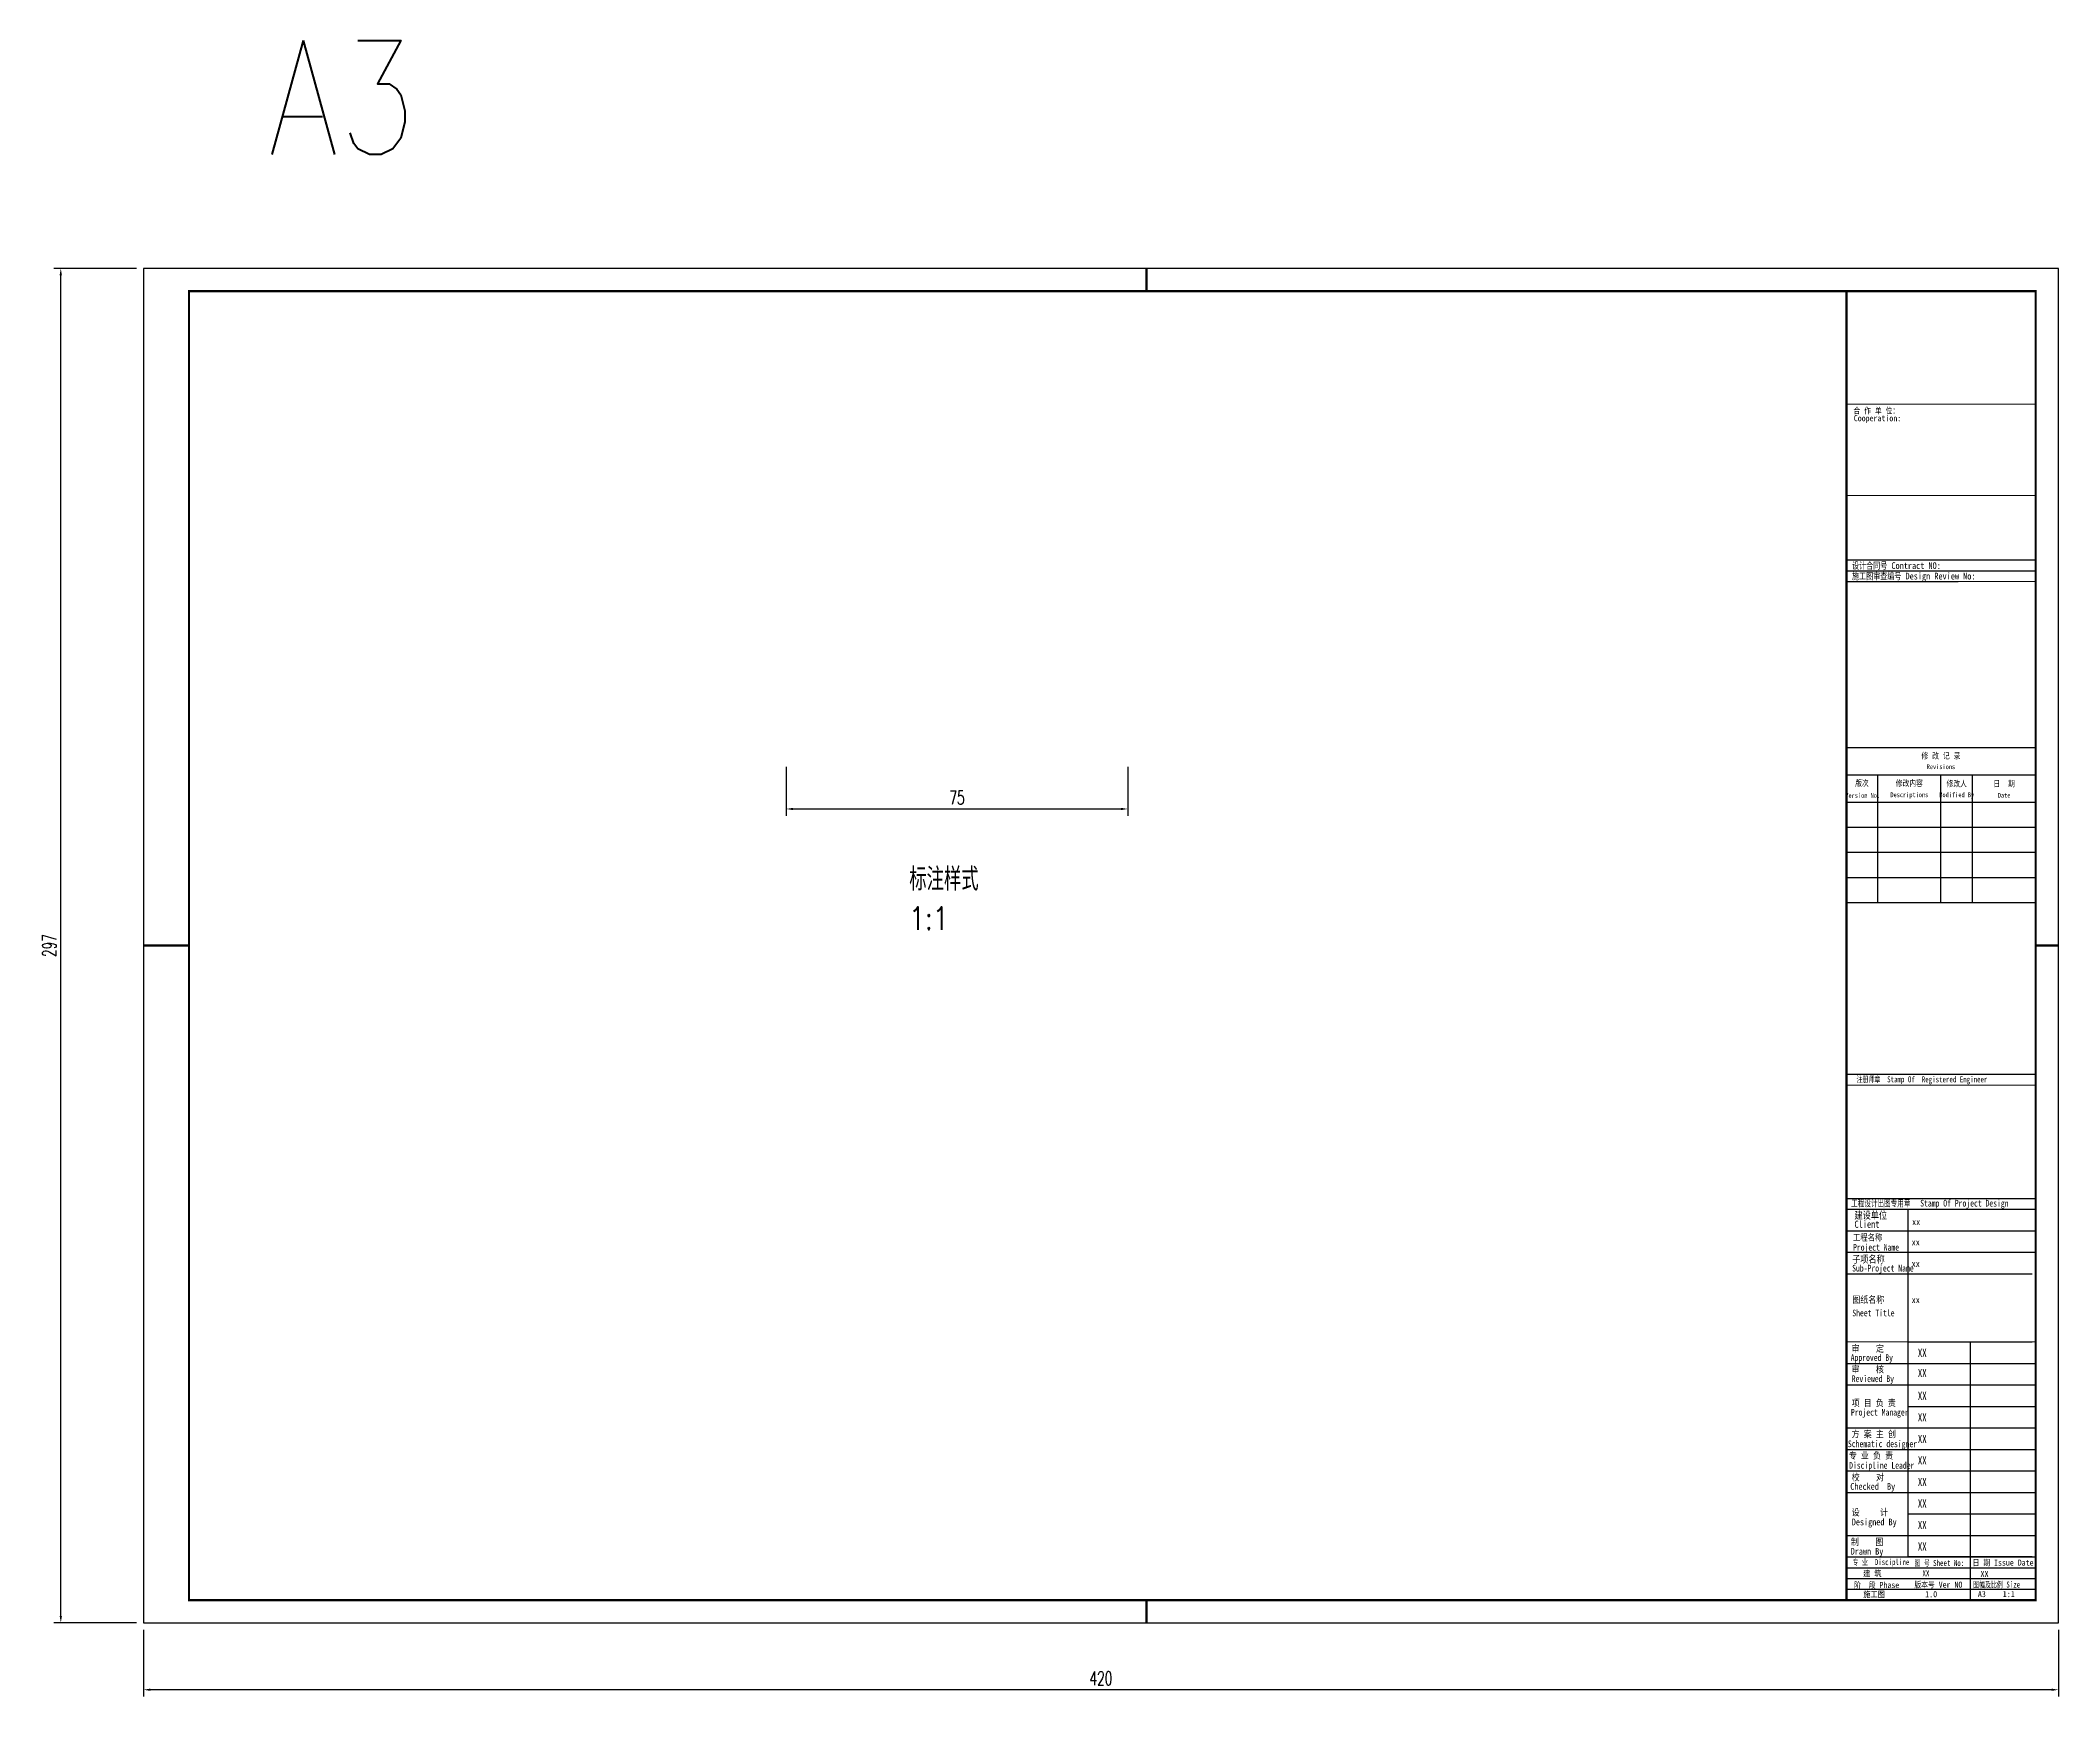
# Model space of a CAD drawing. Header units: inches. Extents: x 20038 to 22085, y 1131827 to 1134253.
# Drawn here: x 21116.3 to 21559.1, y 1133812.9 to 1134176 of the extents above; entities that cross this region are included whole.
import ezdxf
from ezdxf.enums import TextEntityAlignment as Align

# ---------------------------------------------------------------- set-up
doc = ezdxf.new("R2010")
doc.units = ezdxf.units.IN
doc.header["$LTSCALE"] = 1000
doc.header["$MEASUREMENT"] = 0
doc.linetypes.add('DASH', pattern=[0.35, 0.25, -0.1])
for name, color, linetype in [('0-GLASS-03玻璃-看线', 7, 'Continuous'), ('0-TEXT文字', 4, 'Continuous'), ('Y-隐形消防车道', 44, 'DASH'), ('图框', 142, 'Continuous'), ('签名', 255, 'Continuous')]:
    doc.layers.add(name, color=color, linetype=linetype)
doc.layers.add('Noprint', color=7, linetype='Continuous', plot=False)
doc.styles.add('SANXINBZ', font='romans.shx', dxfattribs={"width": 0.8, "bigfont": 'hzd.shx'})
doc.styles.add('宋体', font='', dxfattribs={"width": 0.8})
doc.styles.add('样式 1', font='romans.shx', dxfattribs={"width": 0.65, "bigfont": 'hzd.shx'})
doc.styles.get('宋体').set_extended_font_data('SimSun')
doc.dimstyles.new('dim1', dxfattribs={"dimtxt": 3, "dimasz": 1.5, "dimexe": 1.5, "dimexo": 1.5, "dimgap": 1, "dimtad": 1, "dimdec": 1, "dimrnd": 0.5, "dimdsep": 46, "dimtxsty": '样式 1', "dimcen": 0.09, "dimclrd": 1, "dimclre": 1, "dimclrt": 1, "dimadec": 0, "dimazin": 0, "dimtfac": 1, "dimtdec": 1, "dimtix": 1, "dimtmove": 2, "dimatfit": 3, "dimfxl": 1.25, "dimtvp": 1, "dimarcsym": 1})

# ---------------------------------------------------------------- blocks, each defined once
blk = doc.blocks.new('*D56')
at = {"layer": '0-GLASS-03玻璃-看线', "color": 1, "lineweight": -2, "transparency": 16777216}
for p, q in [((21279.86, 1134016.77), (21279.86, 1134006.01)), ((21354.79, 1134016.77), (21354.79, 1134006.01)), ((21281.36, 1134007.51), (21353.29, 1134007.51))]:
    blk.add_line(p, q, dxfattribs=at)
at = {"layer": '0-GLASS-03玻璃-看线', "color": 1, "transparency": 16777216}
for points in [[(21281.36, 1134007.76), (21281.36, 1134007.26), (21279.86, 1134007.51)], [(21353.29, 1134007.76), (21353.29, 1134007.26), (21354.79, 1134007.51)]]:
    blk.add_solid(points, dxfattribs=at)
at = {"layer": 'Defpoints', "color": 0, "transparency": 16777216}
for p in [(21279.86, 1134018.27), (21354.79, 1134018.27), (21354.79, 1134007.51)]:
    blk.add_point(p, dxfattribs=at)
at = {"layer": '0-GLASS-03玻璃-看线', "color": 1, "transparency": 16777216, "insert": (21317.33, 1134010.01), "char_height": 3, "attachment_point": 5, "style": '样式 1'}
blk.add_mtext('75', dxfattribs=at)
blk = doc.blocks.new('*D57')
at = {"layer": '0-GLASS-03玻璃-看线', "color": 1, "lineweight": -2, "transparency": 16777216}
for p, q in [((21138.9, 1133827.55), (21138.9, 1133812.88)), ((21558.9, 1133827.55), (21558.9, 1133812.88)), ((21557.4, 1133814.38), (21140.4, 1133814.38))]:
    blk.add_line(p, q, dxfattribs=at)
at = {"layer": '0-GLASS-03玻璃-看线', "color": 1, "transparency": 16777216}
for points in [[(21140.4, 1133814.63), (21140.4, 1133814.13), (21138.9, 1133814.38)], [(21557.4, 1133814.63), (21557.4, 1133814.13), (21558.9, 1133814.38)]]:
    blk.add_solid(points, dxfattribs=at)
at = {"layer": 'Defpoints', "color": 0, "transparency": 16777216}
for p in [(21138.9, 1133829.05), (21558.9, 1133829.05), (21138.9, 1133814.38)]:
    blk.add_point(p, dxfattribs=at)
at = {"layer": '0-GLASS-03玻璃-看线', "color": 1, "transparency": 16777216, "insert": (21348.9, 1133816.88), "char_height": 3, "attachment_point": 5, "style": '样式 1'}
blk.add_mtext('420', dxfattribs=at)
blk = doc.blocks.new('*D58')
at = {"layer": '0-GLASS-03玻璃-看线', "color": 1, "lineweight": -2, "transparency": 16777216}
for p, q in [((21137.4, 1134126.05), (21119.28, 1134126.05)), ((21120.78, 1133830.55), (21120.78, 1134124.55)), ((21137.4, 1133829.05), (21119.28, 1133829.05))]:
    blk.add_line(p, q, dxfattribs=at)
at = {"layer": '0-GLASS-03玻璃-看线', "color": 1, "transparency": 16777216}
for points in [[(21120.53, 1134124.55), (21121.03, 1134124.55), (21120.78, 1134126.05)], [(21120.53, 1133830.55), (21121.03, 1133830.55), (21120.78, 1133829.05)]]:
    blk.add_solid(points, dxfattribs=at)
at = {"layer": 'Defpoints', "color": 0, "transparency": 16777216}
for p in [(21120.78, 1134126.05), (21138.9, 1134126.05), (21138.9, 1133829.05)]:
    blk.add_point(p, dxfattribs=at)
at = {"layer": '0-GLASS-03玻璃-看线', "color": 1, "transparency": 16777216, "insert": (21118.28, 1133977.55), "char_height": 3, "attachment_point": 5, "rotation": 90, "style": '样式 1'}
blk.add_mtext('297', dxfattribs=at)

msp = doc.modelspace()

# ---------------------------------------------------------------- linework, layer by layer
for p, q in [((21512.4, 1134062.1), (21553.9, 1134062.1)), ((21512.4, 1134059.74), (21553.9, 1134059.74)), ((21512.4, 1134021.01), (21553.9, 1134021.01)), ((21512.4, 1134015.01), (21553.9, 1134015.01)), ((21519.26, 1133987.01), (21519.26, 1134015.01)), ((21533.12, 1133987.01), (21533.12, 1134015.01)), ((21540.04, 1133987.01), (21540.04, 1134015.01)), ((21512.4, 1134009.01), (21553.9, 1134009.01)), ((21512.4, 1134003.51), (21553.9, 1134003.51)), ((21512.4, 1133998.01), (21553.9, 1133998.01)), ((21512.4, 1133992.51), (21553.9, 1133992.51)), ((21512.4, 1133987.01), (21553.9, 1133987.01)), ((21512.4, 1133919.76), (21553.9, 1133919.76)), ((21516.47, 1133919.76), (21553.9, 1133919.76)), ((21525.96, 1133843.49), (21525.96, 1133919.76)), ((21512.4, 1133915.04), (21553.9, 1133915.04)), ((21512.4, 1133910.32), (21553.9, 1133910.32)), ((21512.4, 1133905.61), (21553.1, 1133905.61)), ((21539.53, 1133890.67), (21539.53, 1133834.05)), ((21512.4, 1133885.95), (21553.9, 1133885.95)), ((21512.4, 1133881.23), (21553.9, 1133881.23)), ((21525.96, 1133876.52), (21553.9, 1133876.52)), ((21512.4, 1133871.8), (21553.9, 1133871.8)), ((21512.4, 1133867.08), (21553.9, 1133867.08)), ((21512.4, 1133862.36), (21553.9, 1133862.36)), ((21526.95, 1133862.36), (21553.9, 1133862.36)), ((21512.4, 1133857.64), (21553.9, 1133857.64)), ((21525.96, 1133852.92), (21553.9, 1133852.92)), ((21512.4, 1133848.2), (21553.9, 1133848.2)), ((21512.4, 1133838.77), (21553.9, 1133838.77))]:
    msp.add_line(p, q)
at = {"const_width": 0.236}
for points in [[(21512.4, 1134096.28), (21553.9, 1134096.28)], [(21512.4, 1134076.25), (21553.9, 1134076.25)], [(21512.4, 1134057.38), (21553.9, 1134057.38)], [(21512.4, 1133946.97), (21553.9, 1133946.97)], [(21512.4, 1133919.76), (21553.9, 1133919.76)], [(21512.4, 1133919.76), (21553.9, 1133919.76)], [(21512.4, 1133919.76), (21553.9, 1133919.76)], [(21512.4, 1133890.67), (21553.9, 1133890.67)], [(21512.4, 1133890.67), (21553.9, 1133890.67)], [(21512.4, 1133843.49), (21553.9, 1133843.49)]]:
    msp.add_lwpolyline(points, dxfattribs=at)
at = {"layer": 'Noprint', "color": 8, "linetype": 'DASH', "ltscale": 3}
for p, q in [((21512.4, 1133949.33), (21553.9, 1133949.33)), ((21512.4, 1133922.12), (21553.9, 1133922.12)), ((21512.4, 1133910.32), (21553.9, 1133910.32)), ((21512.4, 1133841.13), (21553.9, 1133841.13)), ((21512.4, 1133836.41), (21553.9, 1133836.41))]:
    msp.add_line(p, q, dxfattribs=at)
at = {"layer": 'Y-隐形消防车道'}
for p, q in [((21525.96, 1133890.67), (21553.1, 1133890.67)), ((21553.1, 1133843.49), (21525.96, 1133843.49))]:
    msp.add_line(p, q, dxfattribs=at)
at = {"layer": '图框'}
msp.add_line((21512.4, 1134057.39), (21536.88, 1134057.39), dxfattribs=at)
msp.add_lwpolyline([(21558.9, 1133829.05), (21558.9, 1134126.05), (21138.9, 1134126.05), (21138.9, 1133829.05)], close=True, dxfattribs=at)
at = {"layer": '图框', "const_width": 0.5}
for points in [[(21358.9, 1134121.05), (21358.9, 1134126.05)], [(21512.4, 1134121.05), (21512.4, 1133834.05)], [(21148.9, 1133977.55), (21138.9, 1133977.55)], [(21553.9, 1133977.55), (21558.9, 1133977.55)], [(21358.9, 1133834.05), (21358.9, 1133829.05)]]:
    msp.add_lwpolyline(points, dxfattribs=at)
msp.add_lwpolyline([(21553.9, 1133834.05), (21553.9, 1134121.05), (21148.9, 1134121.05), (21148.9, 1133834.05)], close=True, dxfattribs=at)

# ---------------------------------------------------------------- texts
at = {"style": '宋体'}
for s, height, width, p in [('合 作 单 位：', 1.327, 0.8, (21513.93, 1134094.17)), ('Cooperation:', 1.3271, 0.8, (21514.01, 1134092.53)), ('设计合同号 Contract NO:', 1.4746, 0.75, (21513.62, 1134060.13)), ('施工图审查编号 Design Review No:', 1.4746, 0.75, (21513.61, 1134057.83)), ('注册师章  Stamp Of  Registered Engineer', 1.3271, 0.7, (21514.61, 1133947.56)), ('工程设计出图专用章 ', 1.475, 0.7, (21513.43, 1133920.33)), ('Stamp Of Project Design', 1.4746, 0.7, (21528.57, 1133920.33)), ('建设单位', 1.593, 0.8, (21514.17, 1133917.63)), ('Client', 1.593, 0.8, (21514.17, 1133915.66)), ('工程名称 ', 1.433, 0.8, (21513.84, 1133912.83)), ('Project Name  ', 1.4746, 0.7, (21513.84, 1133910.65)), ('Sub-Project Name  ', 1.4746, 0.7, (21513.65, 1133906.08)), ('子项名称  ', 1.593, 0.8, (21513.65, 1133907.98)), ('图纸名称  ', 1.475, 0.85, (21513.68, 1133899.18)), ('Sheet Title', 1.4746, 0.7, (21513.68, 1133896.26)), ('审    定', 1.475, 0.85, (21513.51, 1133888.46)), ('Approved By', 1.4746, 0.7, (21513.33, 1133886.48)), ('审    核', 1.475, 0.85, (21513.51, 1133883.91)), ('Reviewed By', 1.4746, 0.7, (21513.56, 1133881.84)), ('Project Manager', 1.4746, 0.7, (21513.38, 1133874.49)), ('项 目 负 责', 1.475, 0.85, (21513.53, 1133876.53)), ('方 案 主 创', 1.475, 0.85, (21513.53, 1133869.7)), ('Schematic designer', 1.4746, 0.7, (21512.72, 1133867.57)), ('专 业 负 责', 1.475, 0.85, (21512.92, 1133865)), ('Discipline Leader ', 1.4746, 0.7, (21512.98, 1133862.84)), ('Checked  By ', 1.4746, 0.85, (21513.24, 1133858.23)), ('校    对', 1.475, 0.85, (21513.54, 1133860.24)), ('设     计', 1.475, 0.85, (21513.53, 1133852.54)), ('Designed By', 1.4746, 0.85, (21513.57, 1133850.43)), ('Drawn By', 1.475, 0.85, (21513.33, 1133844)), ('制    图', 1.475, 0.85, (21513.38, 1133846.07)), ('专 业  Discipline', 1.3271, 0.7, (21513.73, 1133841.72)), ('图 号 Sheet No:', 1.3271, 0.7, (21527.29, 1133841.52)), ('日 期 Issue Date', 1.3271, 0.8, (21540.06, 1133841.6)), ('阶  段 Phase', 1.327, 0.8, (21514.07, 1133836.68)), ('版本号 Ver NO', 1.327, 0.8, (21527.3, 1133836.76)), ('图幅及比例 Size', 1.327, 0.7, (21540.2, 1133836.78))]:
    msp.add_text(s, height=height, dxfattribs=dict(at, width=width)).set_placement(p)
at = {"style": '宋体', "width": 0.8}
for s, height, p in [('修 改 记 录', 1.327, (21533.12, 1134019.17)), ('Revisions', 1.062, (21533.12, 1134016.77))]:
    msp.add_text(s, height=height, dxfattribs=at).set_placement(p, align=Align.MIDDLE_CENTER)
for s, height, p in [('版次', 1.327, (21515.8, 1134013.22)), ('修改内容', 1.327, (21526.19, 1134013.22)), ('修改人', 1.327, (21536.58, 1134013.11)), ('日  期', 1.327, (21546.97, 1134013.1)), ('Version No.', 1.0617, (21515.96, 1134010.5)), ('Descriptions', 1.0617, (21526.19, 1134010.5)), ('Modified By', 1.0617, (21536.58, 1134010.5)), ('Date', 1.062, (21546.97, 1134010.5))]:
    msp.add_text(s, height=height, dxfattribs=at).set_placement(p, align=Align.MIDDLE)
at = {"color": 2, "style": '宋体'}
for s, height, width, p in [('xx', 1.433, 0.8, (21526.79, 1133916.27)), ('xx', 1.433, 0.8, (21526.7, 1133911.81)), ('xx', 1.433, 0.8, (21526.7, 1133907.09)), ('xx', 1.433, 0.8, (21526.7, 1133899.16)), ('建 筑', 1.327, 0.85, (21516.05, 1133839.21)), ('XX', 1.327, 0.7, (21529.07, 1133839.26)), ('XX', 1.327, 0.85, (21541.8, 1133839.12)), ('施工图', 1.327, 0.85, (21516.1, 1133834.64)), ('1.0', 1.327, 0.85, (21529.65, 1133834.67)), ('A3', 1.327, 0.85, (21541.21, 1133834.69)), ('1:1', 1.327, 0.85, (21546.67, 1133834.69))]:
    msp.add_text(s, height=height, dxfattribs=dict(at, width=width)).set_placement(p)
at = {"layer": '0-TEXT文字', "color": 4, "style": 'SANXINBZ', "width": 0.8}
for s, height, p in [('A3', 25, (21166.21, 1134151.03)), ('标注样式', 5, (21306.87, 1133989.62)), ('1:1', 5, (21306.87, 1133981.04))]:
    msp.add_text(s, height=height, dxfattribs=at).set_placement(p)
at = {"layer": '签名', "color": 0, "style": '宋体', "width": 0.8}
for p in [(21528.06, 1133887.37), (21528.06, 1133882.95), (21528.06, 1133877.94), (21528.06, 1133873.22), (21528.06, 1133868.5), (21528.06, 1133863.78), (21528.06, 1133859.06), (21528.06, 1133854.34), (21528.06, 1133849.62), (21528.06, 1133844.91)]:
    msp.add_text('XX', height=1.769, dxfattribs=at).set_placement(p)

# ---------------------------------------------------------------- dimensions: what is measured, and where the dimension line sits
at = {"layer": '0-GLASS-03玻璃-看线'}
dim = msp.add_linear_dim(base=(21120.78, 1134126.05), p1=(21138.9, 1133829.05), p2=(21138.9, 1134126.05), angle=90, dimstyle='dim1', dxfattribs=at)
dim.commit()
dim.dimension.update_dxf_attribs({"geometry": '*D58', "text_midpoint": (21118.28, 1133977.55)})
for base, p1, p2, picture, middle in [((21354.79, 1134007.51), (21279.86, 1134018.27), (21354.79, 1134018.27), '*D56', (21317.33, 1134010.01)), ((21138.9, 1133814.38), (21558.9, 1133829.05), (21138.9, 1133829.05), '*D57', (21348.9, 1133816.88))]:
    dim = msp.add_linear_dim(base=base, p1=p1, p2=p2, dimstyle='dim1', dxfattribs=at)
    dim.commit()
    dim.dimension.update_dxf_attribs({"geometry": picture, "text_midpoint": middle})

doc.saveas('drawing.dxf')
